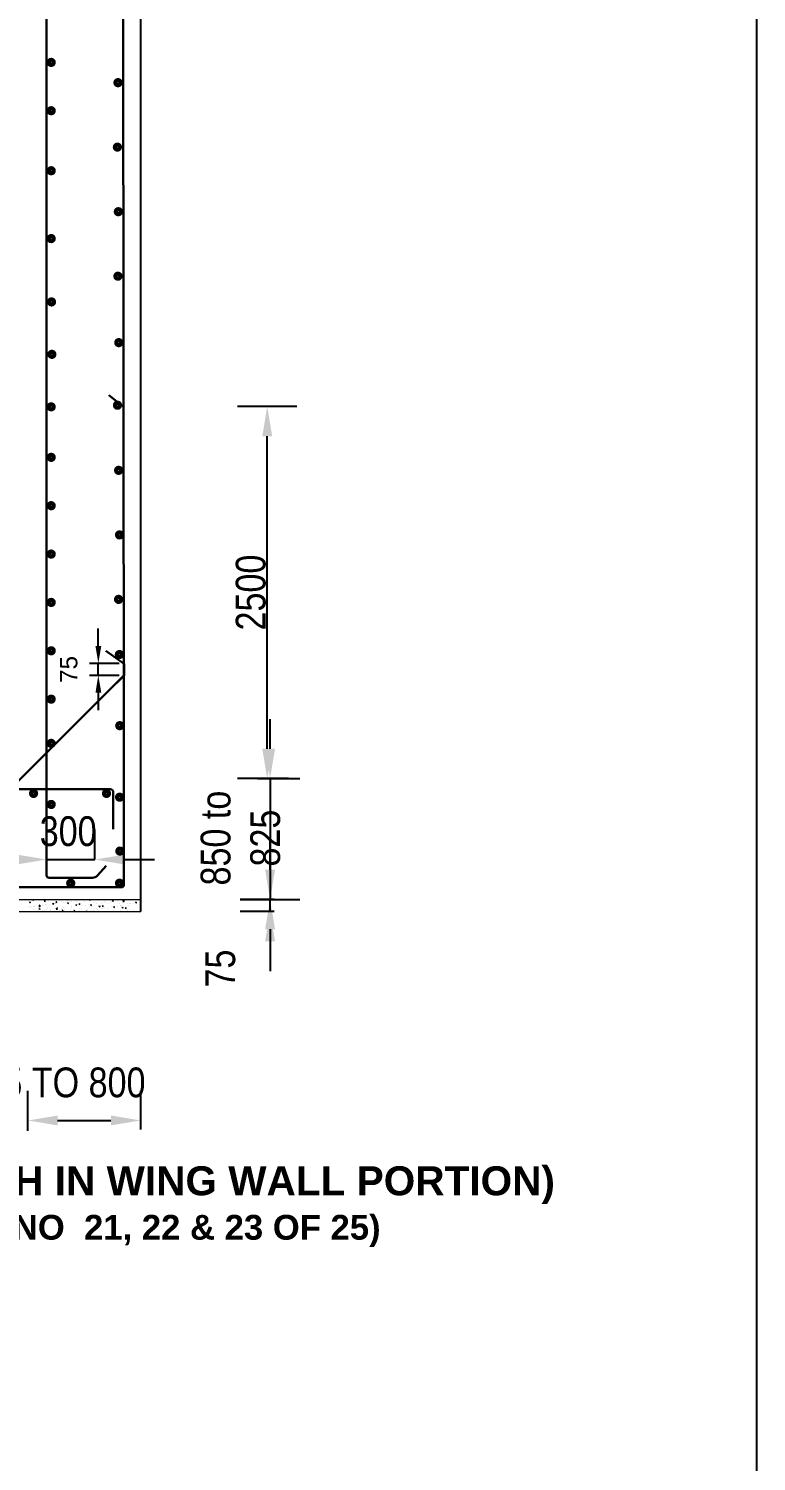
# Model space of a CAD drawing. Extents: x -358915 to 1258323, y -1667244 to -305611.
# Drawn here: x 711931 to 717799, y -1479739 to -1468186 of the extents above; entities that cross this region are included whole.
import ezdxf

# ---------------------------------------------------------------- set-up
doc = ezdxf.new("R2010")
doc.units = 0
doc.header["$LTSCALE"] = 300
doc.header["$MEASUREMENT"] = 0
doc.layers.get('DEFPOINTS').update_dxf_attribs({"linetype": 'CONTINUOUS'})
doc.layers.add('Dim', color=7, linetype='CONTINUOUS', lineweight=9)
doc.layers.add('ROD', color=1, linetype='CONTINUOUS', lineweight=30)
doc.layers.add('LINE', color=7, linetype='CONTINUOUS')
doc.layers.add('TXT', color=7, linetype='CONTINUOUS')
doc.styles.add('Arial', font='arial.ttf')
doc.styles.add('DIM', font='isocp3.shx')
doc.styles.add('dimText', font='ARIALN.TTF')
doc.dimstyles.new('dim n_120', dxfattribs={"dimtxt": 240, "dimasz": 240, "dimexe": 240, "dimexo": 150, "dimgap": 100, "dimtad": 2, "dimdec": 0, "dimzin": 0, "dimdsep": 46, "dimtxsty": 'DIM', "dimcen": 350, "dimclrd": 5, "dimclre": 5, "dimclrt": 7, "dimadec": 0, "dimazin": 0, "dimtfac": 1, "dimtdec": 0, "dimtmove": 0, "dimatfit": 3, "dimfxl": 240, "dimfxlon": 1, "dimtolj": 1, "dimtzin": 0, "dimarcsym": 0})
doc.dimstyles.new('dim_70', dxfattribs={"dimtxt": 140, "dimasz": 140, "dimexe": 70, "dimexo": 40, "dimgap": 50, "dimtad": 1, "dimdec": 0, "dimzin": 0, "dimdsep": 46, "dimtxsty": 'Arial', "dimcen": 0.09, "dimclrd": 5, "dimclre": 5, "dimclrt": 7, "dimadec": 0, "dimazin": 0, "dimtfac": 1, "dimtdec": 0, "dimtmove": 0, "dimatfit": 3, "dimfxl": 1, "dimtolj": 1, "dimtzin": 0, "dimarcsym": 0})

# ---------------------------------------------------------------- blocks, each defined once
blk = doc.blocks.new('*D1411')
at = {"layer": 'DEFPOINTS', "color": 0, "ltscale": 50, "transparency": 16777216}
for p in [(713627, -1474233), (713401, -1475208), (713878, -1475208)]:
    blk.add_point(p, dxfattribs=at)
at = {"layer": 'Dim', "color": 5, "lineweight": -2, "ltscale": 50, "transparency": 16777216}
for p, q in [((713878, -1473993), (713878, -1473753)), ((713777, -1474233), (714118, -1474233)), ((713878, -1474233), (713878, -1475208)), ((713638, -1475208), (714118, -1475208)), ((713878, -1475448), (713878, -1475688))]:
    blk.add_line(p, q, dxfattribs=at)
at = {"layer": 'Dim', "color": 5, "ltscale": 50, "transparency": 16777216}
for points in [[(713838, -1473993), (713918, -1473993), (713878, -1474233)], [(713838, -1475448), (713918, -1475448), (713878, -1475208)]]:
    blk.add_solid(points, dxfattribs=at)
at = {"layer": 'Dim', "color": 7, "ltscale": 50, "transparency": 16777216, "insert": (713640, -1474713), "char_height": 240, "attachment_point": 5, "rotation": 90, "style": 'dimText'}
blk.add_mtext('\\A1;850 to\\P825 ', dxfattribs=at)
blk = doc.blocks.new('*D1416')
at = {"layer": 'DEFPOINTS', "color": 0, "ltscale": 50, "transparency": 16777216}
for p in [(712466, -1474886), (712076, -1475002), (712466, -1475002)]:
    blk.add_point(p, dxfattribs=at)
at = {"layer": 'Dim', "color": 5, "lineweight": -2, "ltscale": 50, "transparency": 16777216}
for p, q in [((712076, -1474886), (712076, -1474646)), ((712466, -1474886), (712466, -1474646)), ((711836, -1474886), (711596, -1474886)), ((712076, -1474886), (712466, -1474886)), ((712706, -1474886), (712946, -1474886))]:
    blk.add_line(p, q, dxfattribs=at)
at = {"layer": 'Dim', "color": 5, "ltscale": 50, "transparency": 16777216}
for points in [[(711836, -1474846), (711836, -1474926), (712076, -1474886)], [(712706, -1474846), (712706, -1474926), (712466, -1474886)]]:
    blk.add_solid(points, dxfattribs=at)
at = {"layer": 'Dim', "color": 7, "ltscale": 50, "transparency": 16777216, "insert": (712250, -1474659), "char_height": 240, "attachment_point": 5, "style": 'dimText'}
blk.add_mtext('\\A1;300', dxfattribs=at)
blk = doc.blocks.new('*D1417')
at = {"layer": 'DEFPOINTS', "color": 0, "ltscale": 50, "transparency": 16777216}
for p in [(712493, -1473304), (712700, -1473304), (712700, -1473401)]:
    blk.add_point(p, dxfattribs=at)
at = {"layer": 'Dim', "color": 5, "lineweight": -2, "ltscale": 50, "transparency": 16777216}
for p, q in [((712493, -1473164), (712493, -1473024)), ((712660, -1473304), (712423, -1473304)), ((712493, -1473401), (712493, -1473304)), ((712660, -1473401), (712423, -1473401)), ((712493, -1473541), (712493, -1473681))]:
    blk.add_line(p, q, dxfattribs=at)
at = {"layer": 'Dim', "color": 5, "ltscale": 50, "transparency": 16777216}
for points in [[(712470, -1473164), (712517, -1473164), (712493, -1473304)], [(712470, -1473541), (712517, -1473541), (712493, -1473401)]]:
    blk.add_solid(points, dxfattribs=at)
at = {"layer": 'Dim', "color": 7, "lineweight": 18, "ltscale": 50, "transparency": 16777216, "insert": (712255, -1473353), "char_height": 140, "attachment_point": 5, "rotation": 90, "style": 'Arial'}
blk.add_mtext('\\A1;75', dxfattribs=at)
blk = doc.blocks.new('*D1419')
at = {"layer": 'DEFPOINTS', "color": 0, "ltscale": 50, "transparency": 16777216}
for p in [(712835, -1476990), (711925, -1477225), (712835, -1477213)]:
    blk.add_point(p, dxfattribs=at)
at = {"layer": 'Dim', "color": 5, "lineweight": -2, "ltscale": 50, "transparency": 16777216}
for p, q in [((711925, -1477075), (711925, -1476750)), ((712835, -1477063), (712835, -1476750)), ((712165, -1476990), (712595, -1476990))]:
    blk.add_line(p, q, dxfattribs=at)
at = {"layer": 'Dim', "color": 5, "ltscale": 50, "transparency": 16777216}
for points in [[(712165, -1476950), (712165, -1477030), (711925, -1476990)], [(712595, -1476950), (712595, -1477030), (712835, -1476990)]]:
    blk.add_solid(points, dxfattribs=at)
at = {"layer": 'Dim', "color": 7, "ltscale": 50, "transparency": 16777216, "insert": (712071, -1476685), "char_height": 240, "attachment_point": 5, "style": 'dimText'}
blk.add_mtext('\\A1;1125 TO 800\\P', dxfattribs=at)
blk = doc.blocks.new('*D1420')
at = {"layer": 'DEFPOINTS', "color": 0, "ltscale": 50, "transparency": 16777216}
for p in [(713878, -1475208), (714062, -1475208), (714062, -1475306)]:
    blk.add_point(p, dxfattribs=at)
at = {"layer": 'Dim', "color": 5, "lineweight": -2, "ltscale": 50, "transparency": 16777216}
for p, q in [((713878, -1474968), (713878, -1474728)), ((713912, -1475208), (713638, -1475208)), ((713878, -1475306), (713878, -1475208)), ((713912, -1475306), (713638, -1475306)), ((713878, -1475546), (713878, -1475786))]:
    blk.add_line(p, q, dxfattribs=at)
at = {"layer": 'Dim', "color": 5, "ltscale": 50, "transparency": 16777216}
for points in [[(713838, -1474968), (713918, -1474968), (713878, -1475208)], [(713838, -1475546), (713918, -1475546), (713878, -1475306)]]:
    blk.add_solid(points, dxfattribs=at)
at = {"layer": 'Dim', "color": 7, "ltscale": 50, "transparency": 16777216, "insert": (713478, -1475765), "char_height": 240, "attachment_point": 5, "rotation": 90, "style": 'dimText'}
blk.add_mtext('\\A1;75', dxfattribs=at)
blk = doc.blocks.new('*D1421')
at = {"layer": 'DEFPOINTS', "color": 0, "ltscale": 50, "transparency": 16777216}
for p in [(713855, -1471233), (714299, -1471233, 0), (714176, -1474233)]:
    blk.add_point(p, dxfattribs=at)
at = {"layer": 'Dim', "color": 5, "lineweight": -2, "ltscale": 50, "transparency": 16777216}
for p, q in [((714095, -1471233), (713615, -1471233)), ((713855, -1473993), (713855, -1471473)), ((714026, -1474233), (713615, -1474233))]:
    blk.add_line(p, q, dxfattribs=at)
at = {"layer": 'Dim', "color": 5, "ltscale": 50, "transparency": 16777216}
for points in [[(713815, -1471473), (713895, -1471473), (713855, -1471233)], [(713815, -1473993), (713895, -1473993), (713855, -1474233)]]:
    blk.add_solid(points, dxfattribs=at)
at = {"layer": 'Dim', "color": 7, "ltscale": 50, "transparency": 16777216, "insert": (713723, -1472733), "char_height": 240, "attachment_point": 5, "rotation": 90, "style": 'dimText'}
blk.add_mtext('\\A1;2500', dxfattribs=at)

msp = doc.modelspace()

# ---------------------------------------------------------------- linework, layer by layer
at = {"layer": 'Dim', "color": 2, "ltscale": 50}
for p, q in [((711932.2, -1475267.5, 0), (711932.2, -1475267.5, 0)), ((711933.9, -1475220.5, 0), (711933.9, -1475220.5, 0)), ((711937.2, -1475231, 0), (711946.3, -1475227.5, 0)), ((711937.2, -1475231, 0), (711943.7, -1475235.4, 0)), ((711943.7, -1475235.4, 0), (711946.3, -1475227.5, 0)), ((711946, -1475265.2, 0), (711946, -1475265.2, 0)), ((711947.6, -1475222, 0), (711947.6, -1475222, 0)), ((711963.6, -1475214.3, 0), (711968.6, -1475208.3, 0)), ((711963.6, -1475214.3, 0), (711971.4, -1475215, 0)), ((711966.4, -1475216.2, 0), (711966.4, -1475216.2, 0)), ((711971.4, -1475215, 0), (711970.2, -1475208.3, 0)), ((711970.3, -1475266.3, 0), (711970.3, -1475266.3, 0)), ((711981.4, -1475261, 0), (711981.4, -1475261, 0)), ((712012.7, -1475256.1, 0), (712012.7, -1475256.1, 0)), ((712013.5, -1475264, 0), (712025.1, -1475265.8, 0)), ((712014.3, -1475212.8, 0), (712014.3, -1475212.8, 0)), ((712015, -1475262.5, 0), (712025.1, -1475251.9, 0)), ((712015.6, -1475209.7, 0), (712015.6, -1475209.7, 0)), ((712025.1, -1475265.7, 0), (712023.6, -1475253.4, 0)), ((712037.8, -1475211.2, 0), (712037.8, -1475211.2, 0)), ((712046.1, -1475253.3, 0), (712046.1, -1475253.3, 0)), ((712056.9, -1475222.4, 0), (712063.2, -1475215, 0)), ((712056.9, -1475222.4, 0), (712064.7, -1475223.1, 0)), ((712064.6, -1475223.2, 0), (712063.1, -1475215, 0)), ((712063.5, -1475250.2, 0), (712063.5, -1475250.2, 0)), ((712078.4, -1475247.8, 0), (712078.4, -1475247.8, 0)), ((712096.1, -1475245.9, 0), (712096.1, -1475245.9, 0)), ((712107.2, -1475214.1, 0), (712107.2, -1475214.1, 0)), ((712121.9, -1475240.3, 0), (712121.9, -1475240.3, 0)), ((712124.1, -1475241.4, 0), (712133.2, -1475237.9, 0)), ((712124.1, -1475241.4, 0), (712130.5, -1475245.8, 0)), ((712130.5, -1475245.8, 0), (712133.1, -1475237.9, 0)), ((712145.3, -1475239.4, 0), (712145.3, -1475239.4, 0)), ((712145.9, -1475238, 0), (712145.9, -1475238, 0)), ((712150.1, -1475230.6, 0), (712156.4, -1475223.1, 0)), ((712150.1, -1475230.6, 0), (712157.9, -1475231.3, 0)), ((712157.9, -1475231.3, 0), (712156.4, -1475223.2, 0)), ((712176.6, -1475217.1, 0), (712176.6, -1475217.1, 0)), ((712197.8, -1475227.3, 0), (712197.8, -1475227.3, 0)), ((712212.7, -1475228.9, 0), (712212.7, -1475228.9, 0)), ((712227.4, -1475228.6, 0), (712227.4, -1475228.6, 0)), ((712243.4, -1475238.8, 0), (712249.6, -1475231.3, 0)), ((712243.4, -1475238.8, 0), (712251.2, -1475239.4, 0)), ((712246, -1475220, 0), (712246, -1475220, 0)), ((712251.1, -1475239.5, 0), (712249.6, -1475231.3, 0)), ((712260, -1475224.3, 0), (712260, -1475224.3, 0)), ((712273.6, -1475214.2, 0), (712273.6, -1475214.2, 0)), ((712275, -1475269.1, 0), (712275, -1475269.1, 0)), ((712276.7, -1475263.8, 0), (712276.7, -1475263.8, 0)), ((712278.3, -1475220.6, 0), (712278.3, -1475220.6, 0)), ((712309.2, -1475217.9, 0), (712309.2, -1475217.9, 0)), ((712310.9, -1475251.8, 0), (712320, -1475248.3, 0)), ((712310.9, -1475251.8, 0), (712317.4, -1475256.2, 0)), ((712315.4, -1475222.9, 0), (712315.4, -1475222.9, 0)), ((712317.3, -1475256.2, 0), (712320, -1475248.3, 0)), ((712336.6, -1475246.9, 0), (712342.9, -1475239.4, 0)), ((712336.6, -1475246.9, 0), (712344.4, -1475247.6, 0)), ((712344.4, -1475247.6, 0), (712342.9, -1475239.5, 0)), ((712344.3, -1475254.1, 0), (712344.3, -1475254.1, 0)), ((712345.8, -1475210.8, 0), (712345.8, -1475210.8, 0)), ((712357.1, -1475258.3, 0), (712357.1, -1475258.3, 0)), ((712384.8, -1475225.9, 0), (712384.8, -1475225.9, 0)), ((712389.6, -1475254, 0), (712389.6, -1475254, 0)), ((712411, -1475244.9, 0), (712411, -1475244.9, 0)), ((712419.8, -1475265.8, 0), (712419.8, -1475265.8, 0)), ((712420.1, -1475209.9, 0), (712424.2, -1475208.3, 0)), ((712420.1, -1475209.9, 0), (712426.6, -1475214.3, 0)), ((712426.6, -1475214.3, 0), (712428.5, -1475208.3, 0)), ((712429.9, -1475255.1, 0), (712436.1, -1475247.6, 0)), ((712429.9, -1475255.1, 0), (712437.6, -1475255.8, 0)), ((712437.6, -1475255.8, 0), (712436.1, -1475247.7, 0)), ((712438.9, -1475247.6, 0), (712438.9, -1475247.6, 0)), ((712454.2, -1475228.8, 0), (712454.2, -1475228.8, 0)), ((712476.7, -1475236.6, 0), (712476.7, -1475236.6, 0)), ((712495.6, -1475252.8, 0), (712495.6, -1475252.8, 0)), ((712497.7, -1475262.2, 0), (712506.8, -1475258.7, 0)), ((712497.7, -1475262.2, 0), (712504.2, -1475266.6, 0)), ((712504.2, -1475266.6, 0), (712506.8, -1475258.8, 0)), ((712521, -1475236.7, 0), (712521, -1475236.7, 0)), ((712523.1, -1475263.2, 0), (712529.4, -1475255.8, 0)), ((712523.1, -1475263.2, 0), (712530.9, -1475263.9, 0)), ((712523.5, -1475231.7, 0), (712523.5, -1475231.7, 0)), ((712530.9, -1475264, 0), (712529.3, -1475255.8, 0)), ((712542.6, -1475270.1, 0), (712542.6, -1475270.1, 0)), ((712544.2, -1475226.9, 0), (712544.2, -1475226.9, 0)), ((712553.5, -1475232.5, 0), (712553.5, -1475232.5, 0)), ((712571.5, -1475239.8, 0), (712571.5, -1475239.8, 0)), ((712592.9, -1475234.6, 0), (712592.9, -1475234.6, 0)), ((712602.6, -1475268.3, 0), (712602.6, -1475268.3, 0)), ((712602.8, -1475226, 0), (712602.8, -1475226, 0)), ((712607, -1475220.3, 0), (712616.1, -1475216.8, 0)), ((712607, -1475220.3, 0), (712613.4, -1475224.7, 0)), ((712609.4, -1475261, 0), (712609.4, -1475261, 0)), ((712610.9, -1475217.7, 0), (712610.9, -1475217.7, 0)), ((712613.4, -1475224.7, 0), (712616, -1475216.8, 0)), ((712616.4, -1475271.4, 0), (712622.6, -1475263.9, 0)), ((712624.1, -1475272.1, 0), (712622.6, -1475264, 0)), ((712647.3, -1475226.7, 0), (712647.3, -1475226.7, 0)), ((712650.7, -1475266.4, 0), (712650.7, -1475266.4, 0)), ((712662.3, -1475237.6, 0), (712662.3, -1475237.6, 0)), ((712675, -1475252.7, 0), (712675, -1475252.7, 0)), ((712676.6, -1475209.4, 0), (712676.6, -1475209.4, 0)), ((712678.4, -1475255.3, 0), (712678.4, -1475255.3, 0)), ((712683.2, -1475262.2, 0), (712683.2, -1475262.2, 0)), ((712684.6, -1475272.7, 0), (712693.7, -1475269.2, 0)), ((712684.9, -1475215.2, 0), (712684.9, -1475215.2, 0)), ((712690, -1475223.4, 0), (712701.6, -1475225.2, 0)), ((712691, -1475277, 0), (712693.6, -1475269.2, 0)), ((712691.4, -1475221.9, 0), (712701.6, -1475211.4, 0)), ((712701.5, -1475225.2, 0), (712700.1, -1475212.8, 0)), ((712717.4, -1475210.9, 0), (712717.4, -1475210.9, 0)), ((712723.1, -1475213.7, 0), (712723.1, -1475213.7, 0)), ((712731.7, -1475240.5, 0), (712731.7, -1475240.5, 0)), ((712732.4, -1475255.7, 0), (712732.4, -1475255.7, 0)), ((712742.5, -1475242.9, 0), (712742.5, -1475242.9, 0)), ((712754.2, -1475242.3, 0), (712754.2, -1475242.3, 0)), ((712793.8, -1475230.7, 0), (712802.2, -1475227.5, 0)), ((712793.8, -1475230.7, 0), (712800.2, -1475235.1, 0)), ((712800.2, -1475235.1, 0), (712802.2, -1475229.3, 0)), ((712801.1, -1475243.4, 0), (712801.1, -1475243.4, 0)), ((711943.1, -1475274.7, 0), (711943.1, -1475274.7, 0)), ((711970.5, -1475292.2, 0), (711970.5, -1475292.2, 0)), ((711986.9, -1475305.8, 0), (711988, -1475304.6, 0)), ((711988.1, -1475305.8, 0), (711987.9, -1475304.6, 0)), ((712011.1, -1475299.4, 0), (712011.1, -1475299.4, 0)), ((712012.5, -1475277.6, 0), (712012.5, -1475277.6, 0)), ((712014.8, -1475283.3, 0), (712023.9, -1475279.9, 0)), ((712014.8, -1475283.3, 0), (712021.3, -1475287.7, 0)), ((712021.3, -1475287.7, 0), (712023.9, -1475279.9, 0)), ((712029.3, -1475301.5, 0), (712029.3, -1475301.5, 0)), ((712039.9, -1475295.1, 0), (712039.9, -1475295.1, 0)), ((712061.9, -1475297.2, 0), (712061.9, -1475297.2, 0)), ((712076.8, -1475291, 0), (712076.8, -1475291, 0)), ((712081.9, -1475280.6, 0), (712081.9, -1475280.6, 0)), ((712109.3, -1475298, 0), (712109.3, -1475298, 0)), ((712111.1, -1475290.7, 0), (712111.1, -1475290.7, 0)), ((712144.3, -1475281.3, 0), (712144.3, -1475281.3, 0)), ((712151.2, -1475283.5, 0), (712151.2, -1475283.5, 0)), ((712152.3, -1475285.5, 0), (712163.8, -1475287.3, 0)), ((712153.7, -1475284, 0), (712163.8, -1475273.4, 0)), ((712163.8, -1475287.3, 0), (712162.4, -1475274.9, 0)), ((712178.7, -1475300.9, 0), (712178.7, -1475300.9, 0)), ((712192.4, -1475304.8, 0), (712192.4, -1475304.8, 0)), ((712193.2, -1475279.9, 0), (712193.2, -1475279.9, 0)), ((712201.7, -1475293.8, 0), (712210.8, -1475290.3, 0)), ((712201.7, -1475293.8, 0), (712208.1, -1475298.1, 0)), ((712208.1, -1475298.1, 0), (712210.7, -1475290.3, 0)), ((712211.1, -1475272.1, 0), (712211.1, -1475272.1, 0)), ((712220.6, -1475286.4, 0), (712220.6, -1475286.4, 0)), ((712225.8, -1475275.6, 0), (712225.8, -1475275.6, 0)), ((712248.1, -1475303.9, 0), (712248.1, -1475303.9, 0)), ((712268.2, -1475291.8, 0), (712268.2, -1475291.8, 0)), ((712290, -1475289.4, 0), (712290, -1475289.4, 0)), ((712292.4, -1475305.5, 0), (712302.6, -1475295, 0)), ((712302.2, -1475305.8, 0), (712301.1, -1475296.4, 0)), ((712342.7, -1475297.4, 0), (712342.7, -1475297.4, 0)), ((712344, -1475278.8, 0), (712344, -1475278.8, 0)), ((712355.4, -1475305.3, 0), (712355.4, -1475305.3, 0)), ((712359.4, -1475292.3, 0), (712359.4, -1475292.3, 0)), ((712388.5, -1475304.2, 0), (712397.6, -1475300.7, 0)), ((712388.5, -1475304.2, 0), (712391, -1475305.8, 0)), ((712395.8, -1475305.8, 0), (712397.6, -1475300.7, 0)), ((712404.7, -1475298.8, 0), (712404.7, -1475298.8, 0)), ((712409.4, -1475288.2, 0), (712409.4, -1475288.2, 0)), ((712428.8, -1475295.2, 0), (712428.8, -1475295.2, 0)), ((712451, -1475294.3, 0), (712451, -1475294.3, 0)), ((712475.1, -1475279.9, 0), (712475.1, -1475279.9, 0)), ((712486.8, -1475288, 0), (712486.8, -1475288, 0)), ((712498.2, -1475298.1, 0), (712498.2, -1475298.1, 0)), ((712519.3, -1475283.7, 0), (712519.3, -1475283.7, 0)), ((712526.8, -1475281.3, 0), (712526.8, -1475281.3, 0)), ((712567.6, -1475301.1, 0), (712567.6, -1475301.1, 0)), ((712568.6, -1475277.2, 0), (712568.6, -1475277.2, 0)), ((712607.8, -1475304.3, 0), (712607.8, -1475304.3, 0)), ((712616.4, -1475271.4, 0), (712624.1, -1475272.1, 0)), ((712637, -1475304, 0), (712637, -1475304, 0)), ((712673.4, -1475295.9, 0), (712673.4, -1475295.9, 0)), ((712684.6, -1475272.7, 0), (712691, -1475277, 0)), ((712709.6, -1475279.5, 0), (712715.9, -1475272.1, 0)), ((712709.6, -1475279.5, 0), (712717.4, -1475280.2, 0)), ((712717.3, -1475280.3, 0), (712715.8, -1475272.1, 0)), ((712728.1, -1475300.8, 0), (712728.1, -1475300.8, 0)), ((712741, -1475286.2, 0), (712741, -1475286.2, 0)), ((712780.3, -1475296.1, 0), (712780.3, -1475296.1, 0))]:
    msp.add_line(p, q, dxfattribs=at)
at = {"layer": 'LINE'}
msp.add_line((712834.7, -1475305.4, 0), (712834.6, -1465718.5, 0), dxfattribs=at)
at = {"layer": 'LINE', "lineweight": 18}
for p, q in [((706191.8, -1475208.5, 0), (712834.7, -1475207.9, 0)), ((706191.8, -1475306, 0), (712834.7, -1475305.4, 0))]:
    msp.add_line(p, q, dxfattribs=at)
at = {"layer": 'LINE'}
msp.add_lwpolyline([(717799, -1502379.4), (661824.5, -1502379.4), (661824.5, -1462797.5), (717799, -1462797.5)], close=True, dxfattribs=at)
at = {"layer": 'LINE', "lineweight": 18, "elevation": 0}
msp.add_lwpolyline([(706191.8, -1475208.5), (712834.7, -1475208.5)], dxfattribs=at)
at = {"layer": 'ROD'}
for p, q in [((712076.1, -1475013.5, 0), (712076.1, -1465957.6, 0)), ((712699.2, -1474034.6, 0), (712692.1, -1465958.4, 0)), ((712699.2, -1474034.6, 0), (712699.2, -1475089.6, 0)), ((709507.5, -1474318, 0), (712588, -1474318, 0)), ((712614, -1474344, 0), (712614, -1474642, 0)), ((712446.8, -1475033, 0), (712095.6, -1475033, 0)), ((712555.7, -1474937.4, 0), (712485.6, -1475015.7, 0)), ((712679.7, -1475109.1, 0), (709507.5, -1475111, 0))]:
    msp.add_line(p, q, dxfattribs=at)
at = {"layer": 'ROD', "const_width": 39.9, "elevation": 0}
for points in [[(712096.7, -1468452.2, 1), (712129.3, -1468463, 1)], [(712635.7, -1468614.7, 1), (712667.4, -1468627.8, 1)], [(712096.7, -1468842.2, 1), (712129.3, -1468853, 1)], [(712631, -1469134.3, 1), (712662.7, -1469147.4, 1)], [(712096.7, -1469326, 1), (712129.3, -1469336.8, 1)], [(712638.7, -1469655.2, 1), (712670.4, -1469668.3, 1)], [(712096.7, -1469873, 1), (712129.3, -1469883.9, 1)], [(712635.2, -1470175.3, 1), (712666.9, -1470188.5, 1)], [(712099.5, -1470384, 1), (712132.1, -1470394.9, 1)], [(712641.8, -1470712.3, 1), (712674.4, -1470723.2, 1)], [(712102.1, -1470806.6, 1), (712134.7, -1470817.4, 1)], [(712096.7, -1471230, 1), (712129.3, -1471240.9, 1)], [(712631.7, -1471215.9, 1), (712663.4, -1471229, 1)], [(712096.7, -1471637.2, 1), (712129.3, -1471648, 1)], [(712641.3, -1471740.7, 1), (712673, -1471753.9, 1)], [(712096.7, -1472027.2, 1), (712129.3, -1472038, 1)], [(712648, -1472261.6, 1), (712679.7, -1472274.7, 1)], [(712096.7, -1472417.2, 1), (712129.3, -1472428, 1)], [(712096.7, -1472807.2, 1), (712129.3, -1472818, 1)], [(712640.5, -1472781.5, 1), (712672.2, -1472794.6, 1)], [(712096.7, -1473197.2, 1), (712129.3, -1473208, 1)], [(712647.1, -1473226.2, 1), (712678.8, -1473239.4, 1)], [(712096.7, -1473587.2, 1), (712129.3, -1473598, 1)], [(712649.9, -1473800, 1), (712681.6, -1473813.2, 1)], [(712096.7, -1473954.8, -1), (712129.3, -1473943.9, -1)], [(711954.6, -1474347.4, 1), (711987.2, -1474358.2, 1)], [(712542.7, -1474347.4, 1), (712575.3, -1474358.2, 1)], [(712648.5, -1474377.9, 1), (712681.1, -1474388.7, 1)], [(712096.7, -1474447.1, -1), (712129.3, -1474436.3, -1)], [(712650.4, -1474812.5, 1), (712682.9, -1474823.3, 1)], [(712254.2, -1475071.4, 1), (712286.8, -1475082.3, 1)], [(712254.2, -1475071.4, 1), (712286.8, -1475082.3, 1)], [(712254.4, -1475071.4, 1), (712287, -1475082.3, 1)], [(712647.9, -1475071.5, 1), (712680.4, -1475082.3, 1)]]:
    msp.add_lwpolyline(points, format="xyb", close=True, dxfattribs=at)
at = {"layer": 'ROD'}
msp.add_lwpolyline([(712693.9, -1471232), (712577.6, -1471141.9)], dxfattribs=at)
at = {"layer": 'ROD', "elevation": 0}
for points in [[(712578.9, -1473522.1), (712700.3, -1473400.7), (712700.3, -1473400.7), (712700.2, -1473307.4), (712553.7, -1473202.1)], [(710991, -1475110), (712698.7, -1473402.3)]]:
    msp.add_lwpolyline(points, dxfattribs=at)
at = {"layer": 'ROD'}
for centre, radius, start, end in [((712588, -1474344, 0), 26, 0, 90), ((712095.6, -1475013.5, 0), 19.5, 180, 270), ((712446.8, -1474981, 0), 52, 270, 318.15543), ((712679.7, -1475089.6, 0), 19.5, 270, 0)]:
    msp.add_arc(centre, radius, start, end, dxfattribs=at)

# ---------------------------------------------------------------- texts
at = {"layer": 'TXT', "color": 0, "insert": (705455.9, -1477866.3, 0), "char_height": 130, "width": 12654.453, "attachment_point": 4}
msp.add_mtext('\\A1;{\\fArial|b1|i0|c0|p34;\\H1.8x;\\C6;SECTION R\\H0.7x;\\S^ 2;\\H1.429x;-R\\H0.7x;\\S^ 2;\\H1.429x; (VALID FOR 1050 LENGTH IN WING WALL PORTION)\\P\\A0;\\H0.8542x;\\C7;(FOUNDATION TREATMENT SHOWN IN SHEET NO  21, 22 & 23 OF 25) \\P\\A1;\\fArial|b0|i0|c0|p34;\\H1.138x;\\C6; }', dxfattribs=at)

# ---------------------------------------------------------------- dimensions: what is measured, and where the dimension line sits
at = {"layer": 'Dim', "ltscale": 50}
dim = msp.add_linear_dim(base=(713855.3, -1471233.5, 0), p1=(714175.7, -1474233.5, 0), p2=(714299, -1471233.5), angle=90, text='2500', dimstyle='dim n_120', override={"dimgap": 10, "dimtxsty": 'dimText', "dimtmove": 2}, dxfattribs=at)
dim.commit()
dim.dimension.update_dxf_attribs({"geometry": '*D1421', "text_midpoint": (713722.8, -1472733.5, 0)})
at = {"layer": 'Dim', "lineweight": 18, "ltscale": 50}
dim = msp.add_linear_dim(base=(712493.5, -1473303.5, 0), p1=(712700.3, -1473400.8, 0), p2=(712700.2, -1473303.5, 0), angle=90, text='75', dimstyle='dim_70', override={"dimtxsty": 'Arial', "dimtmove": 2}, dxfattribs=at)
dim.commit()
dim.dimension.update_dxf_attribs({"geometry": '*D1417', "text_midpoint": (712255.2, -1473352.6, 0), "dimtype": 160})
at = {"layer": 'Dim', "ltscale": 50}
for base, p1, p2, angle, text, picture, middle in [((713878.2, -1475208.5, 0), (713626.6, -1474233.5, 0), (713400.7, -1475208.5, 0), 270, '850 to\\P825 ', '*D1411', (713640.2, -1474712.6, 0)), ((712466.1, -1474885.9, 0), (712076.1, -1475002.5, 0), (712466.1, -1475002.5, 0), 180, '300', '*D1416', (712250.1, -1474659, 0)), ((713878.2, -1475208.5, 0), (714061.8, -1475306, 0), (714061.8, -1475208.5, 0), 270, '75', '*D1420', (713478.4, -1475765, 0)), ((712834.7, -1476989.8, 0), (711924.7, -1477225.5, 0), (712834.7, -1477212.7, 0), 180, '1125 TO 800\\X', '*D1419', (712071.1, -1476684.6, 0))]:
    dim = msp.add_linear_dim(base=base, p1=p1, p2=p2, angle=angle, text=text, dimstyle='dim n_120', override={"dimgap": 10, "dimtxsty": 'dimText', "dimtmove": 2}, dxfattribs=at)
    dim.commit()
    dim.dimension.update_dxf_attribs({"geometry": picture, "text_midpoint": middle, "dimtype": 160})

doc.saveas('drawing.dxf')
